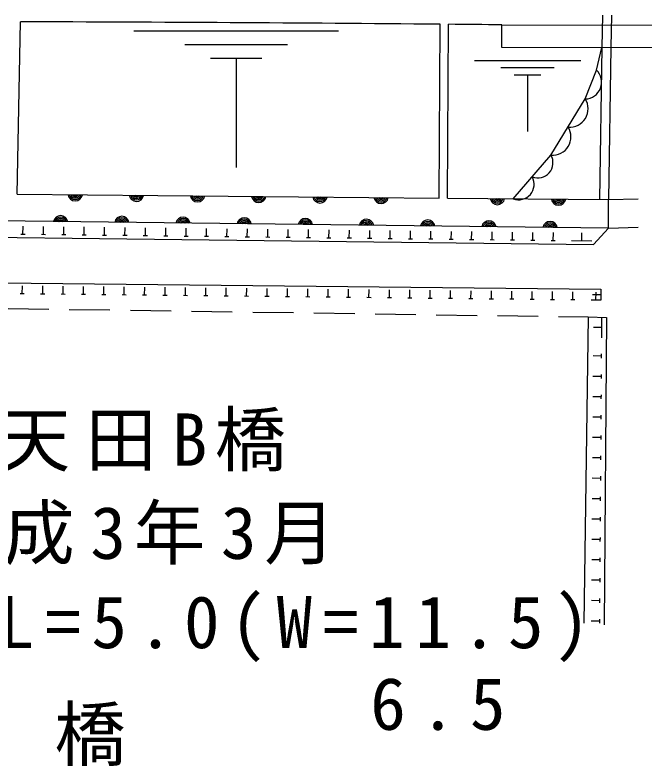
# Model space of a CAD drawing. Units: millimetres, scale not verified. Extents: x 40000 to 680000, y 20000 to 380000.
# Drawn here: x 259771 to 290657, y 252344 to 289174 of the extents above; entities that cross this region are included whole.
import ezdxf

# ---------------------------------------------------------------- set-up
doc = ezdxf.new("R2010")
doc.units = ezdxf.units.MM
doc.header["$LTSCALE"] = 1000
for name, color, linetype, lineweight in [('M-BGD', 7, 'Continuous', 25), ('M-STR-HTXT', 7, 'Continuous', 13), ('M-STR-STR1', 1, 'Continuous', 25)]:
    doc.layers.add(name, color=color, linetype=linetype, lineweight=lineweight)
doc.styles.add('ＭＳ ゴシック', font='')
doc.styles.get('ＭＳ ゴシック').set_extended_font_data('MS Gothic')

msp = doc.modelspace()

# ---------------------------------------------------------------- linework, layer by layer
at = {"layer": 'M-BGD'}
for p, q in [((259881, 280384), (260042, 288841)), ((265589, 288391), (275635, 288392)), ((280561, 280198), (280609, 288722)), ((280969, 280194), (281017, 288718)), ((268101, 287722), (273123, 287722)), ((288543, 287583), (288429, 280127)), ((288987, 287577), (288874, 280123)), ((269356, 287052), (271868, 287053)), ((270612, 287052), (270613, 281695)), ((282295, 286940), (287505, 286941)), ((283597, 286593), (286202, 286593)), ((284248, 286246), (285551, 286246)), ((284900, 286246), (284900, 283467)), ((259881, 280384), (280561, 280198)), ((280969, 280194), (288874, 280123)), ((288874, 280123), (290326, 280154)), ((288861, 278719), (256152, 279107)), ((260161, 278413), (260166, 278813)), ((261161, 278401), (261166, 278801)), ((262161, 278390), (262166, 278789)), ((263161, 278378), (263166, 278778)), ((264161, 278366), (264165, 278766)), ((265161, 278354), (265165, 278754)), ((266161, 278342), (266165, 278742)), ((267161, 278330), (267165, 278730)), ((268160, 278318), (268165, 278718)), ((269160, 278306), (269165, 278706)), ((270160, 278294), (270165, 278694)), ((271160, 278282), (271165, 278682)), ((272160, 278271), (272165, 278671)), ((273160, 278259), (273165, 278659)), ((274160, 278247), (274165, 278647)), ((275160, 278235), (275165, 278635)), ((276160, 278223), (276165, 278623)), ((277160, 278211), (277165, 278611)), ((278160, 278199), (278165, 278599)), ((279160, 278187), (279164, 278587)), ((280160, 278175), (280164, 278575)), ((281160, 278164), (281164, 278564)), ((282159, 278152), (282164, 278552)), ((283159, 278140), (283164, 278540)), ((284159, 278128), (284164, 278528)), ((285159, 278116), (285164, 278516)), ((286159, 278104), (286164, 278504)), ((287559, 278087), (287564, 278487)), ((288861, 278719), (290319, 278771)), ((260261, 278412), (260061, 278414)), ((261261, 278400), (261061, 278403)), ((262261, 278388), (262061, 278391)), ((263261, 278376), (263061, 278379)), ((264261, 278365), (264061, 278367)), ((265261, 278353), (265061, 278355)), ((266261, 278341), (266061, 278343)), ((267261, 278329), (267061, 278331)), ((268260, 278317), (268060, 278319)), ((269260, 278305), (269060, 278307)), ((270260, 278293), (270060, 278296)), ((271260, 278281), (271060, 278284)), ((272260, 278269), (272060, 278272)), ((273260, 278258), (273060, 278260)), ((274260, 278246), (274060, 278248)), ((275260, 278234), (275060, 278236)), ((276260, 278222), (276060, 278224)), ((277260, 278210), (277060, 278212)), ((278260, 278198), (278060, 278200)), ((279260, 278186), (279060, 278189)), ((280260, 278174), (280060, 278177)), ((281260, 278162), (281060, 278165)), ((282259, 278150), (282059, 278153)), ((283259, 278139), (283059, 278141)), ((284259, 278127), (284059, 278129)), ((285259, 278115), (285059, 278117)), ((286259, 278103), (286059, 278105)), ((288059, 278082), (287059, 278093)), ((260126, 275498), (260130, 275898)), ((261126, 275487), (261130, 275887)), ((262126, 275476), (262130, 275876)), ((263125, 275465), (263130, 275865)), ((260226, 275497), (260026, 275499)), ((264125, 275454), (264130, 275854)), ((265125, 275443), (265130, 275843)), ((266125, 275432), (266130, 275832)), ((267125, 275421), (267130, 275821)), ((268125, 275410), (268130, 275810)), ((269125, 275399), (269130, 275799)), ((270125, 275388), (270129, 275788)), ((271125, 275377), (271129, 275777)), ((272125, 275366), (272129, 275766)), ((273125, 275355), (273129, 275755)), ((274125, 275344), (274129, 275744)), ((275125, 275333), (275129, 275733)), ((276125, 275322), (276129, 275722)), ((277125, 275311), (277129, 275710)), ((278125, 275299), (278129, 275699)), ((279124, 275288), (279129, 275688)), ((280124, 275277), (280129, 275677)), ((281124, 275266), (281129, 275666)), ((282124, 275255), (282129, 275655)), ((283124, 275244), (283129, 275644)), ((284124, 275233), (284129, 275633)), ((285124, 275222), (285129, 275622)), ((286124, 275211), (286128, 275611)), ((287124, 275200), (287128, 275600)), ((288254, 275188), (288259, 275588)), ((288485, 275724), (288485, 275185)), ((261226, 275486), (261026, 275488)), ((262226, 275475), (262026, 275477)), ((263225, 275464), (263025, 275466)), ((264225, 275453), (264025, 275455)), ((265225, 275442), (265025, 275444)), ((266225, 275431), (266025, 275433)), ((267225, 275420), (267025, 275422)), ((268225, 275409), (268025, 275411)), ((269225, 275398), (269025, 275400)), ((270225, 275387), (270025, 275389)), ((271225, 275376), (271025, 275378)), ((272225, 275365), (272025, 275367)), ((273225, 275354), (273025, 275356)), ((274225, 275343), (274025, 275345)), ((275225, 275331), (275025, 275334)), ((276225, 275320), (276025, 275323)), ((277225, 275309), (277025, 275312)), ((278225, 275298), (278025, 275301)), ((279224, 275287), (279024, 275290)), ((280224, 275276), (280024, 275278)), ((281224, 275265), (281024, 275267)), ((282224, 275254), (282024, 275256)), ((283224, 275243), (283024, 275245)), ((284224, 275232), (284024, 275234)), ((285224, 275221), (285024, 275223)), ((286224, 275210), (286024, 275212)), ((287224, 275199), (287024, 275201)), ((288485, 275185), (288024, 275190)), ((288485, 275455), (288085, 275455)), ((259427, 274782), (261426, 274753)), ((262426, 274738), (264426, 274709)), ((265426, 274695), (267426, 274665)), ((268426, 274651), (270425, 274621)), ((271425, 274607), (273425, 274577)), ((274425, 274563), (276425, 274533)), ((277425, 274519), (279424, 274489)), ((280424, 274475), (282424, 274445)), ((283424, 274431), (285424, 274401)), ((286424, 274387), (287879, 274365)), ((287879, 274365), (287655, 259348)), ((288529, 274350), (288522, 273350)), ((288525, 273850), (288125, 273853)), ((288516, 272550), (288515, 272350)), ((288515, 272450), (288115, 272453)), ((288508, 271450), (288108, 271453)), ((288509, 271550), (288508, 271350)), ((288501, 270450), (288101, 270453)), ((288502, 270550), (288500, 270351)), ((288494, 269451), (288094, 269453)), ((288495, 269551), (288493, 269351)), ((288488, 268551), (288486, 268351)), ((288487, 268451), (288087, 268453)), ((288480, 267451), (288080, 267453)), ((288481, 267551), (288479, 267351)), ((288473, 266451), (288073, 266453)), ((288473, 266551), (288472, 266351)), ((288466, 265551), (288465, 265351)), ((288466, 265451), (288066, 265453)), ((288458, 264451), (288058, 264453)), ((288459, 264551), (288458, 264351)), ((288451, 263451), (288051, 263454)), ((288452, 263551), (288451, 263351)), ((288444, 262451), (288044, 262454)), ((288445, 262551), (288444, 262351)), ((288438, 261551), (288436, 261351)), ((288437, 261451), (288037, 261454)), ((288430, 260451), (288030, 260454)), ((288431, 260551), (288429, 260351)), ((288423, 259451), (288023, 259454)), ((288424, 259551), (288422, 259351))]:
    msp.add_line(p, q, dxfattribs=at)
msp.add_lwpolyline([(283640, 288693), (298934, 288670), (298933, 287562), (283638, 287585)], close=True, dxfattribs=at)
for points in [[(284198, 280165), (286049, 282301), (287729, 285056), (288286, 286474), (288543, 287577)], [(203232, 279419), (203787, 278909), (234295, 278567), (288126, 277927), (288861, 278719), (288874, 280123)], [(112166, 275797), (128905, 276398), (147220, 276778), (165711, 277157), (184814, 277273), (202750, 277346), (204004, 276850), (241925, 276217), (288485, 275724)], [(287879, 274365), (288777, 274345), (288664, 259270)]]:
    msp.add_lwpolyline(points, dxfattribs=at)
for centre, radius, start, end in [((252146, -2858589), 3147439, 89.48184, 89.85626), ((252146, -2858589), 3147439, 89.42667, 89.47442), ((287700, 285886), 831, 272.0265, 45.1073), ((286967, 284576), 901, 265.0479, 32.2101), ((286127, 283198), 901, 265.0479, 32.2101), ((285398, 281930), 749, 248.5104, 29.6512), ((284472, 280862), 749, 248.5104, 29.6512), ((262722, 280412), 354, 188.2821, 350.6872), ((262722, 280412), 283, 190.5061, 348.4632), ((262722, 280412), 212, 194.2524, 344.7169), ((262722, 280412), 142, 201.9642, 337.0052), ((262722, 280412), 100, 212.2818, 326.6875), ((262722, 280412), 100, 212.2818, 326.6875), ((265722, 280385), 354, 188.2821, 350.6872), ((265722, 280385), 283, 190.5061, 348.4632), ((265722, 280385), 212, 194.2524, 344.7169), ((265722, 280385), 142, 201.9642, 337.0052), ((265722, 280385), 100, 212.2818, 326.6875), ((265722, 280385), 100, 212.2818, 326.6875), ((268721, 280358), 354, 188.2821, 350.6872), ((268721, 280358), 283, 190.5061, 348.4632), ((268721, 280358), 212, 194.2524, 344.7169), ((268721, 280358), 142, 201.9642, 337.0052), ((268721, 280358), 100, 212.2818, 326.6875), ((268721, 280358), 100, 212.2818, 326.6875), ((271721, 280331), 354, 188.2821, 350.6872), ((271721, 280331), 283, 190.5061, 348.4632), ((271721, 280331), 212, 194.2524, 344.7169), ((271721, 280331), 142, 201.9642, 337.0052), ((271721, 280331), 100, 212.2818, 326.6875), ((271721, 280331), 100, 212.2818, 326.6875), ((274721, 280304), 354, 188.2821, 350.6872), ((274721, 280304), 283, 190.5061, 348.4632), ((274721, 280304), 212, 194.2524, 344.7169), ((274721, 280304), 142, 201.9642, 337.0052), ((274721, 280304), 100, 212.2818, 326.6875), ((274721, 280304), 100, 212.2818, 326.6875), ((277721, 280277), 354, 188.2821, 350.6872), ((277721, 280277), 283, 190.5061, 348.4632), ((277721, 280277), 212, 194.2524, 344.7169), ((277721, 280277), 142, 201.9642, 337.0052), ((277721, 280277), 100, 212.2818, 326.6875), ((277721, 280277), 100, 212.2818, 326.6875), ((283422, 280226), 354, 188.2821, 350.6872), ((283422, 280226), 283, 190.5061, 348.4632), ((283422, 280226), 212, 194.2524, 344.7169), ((283422, 280226), 142, 201.9642, 337.0052), ((283422, 280226), 100, 212.2818, 326.6875), ((283422, 280226), 100, 212.2818, 326.6875), ((286422, 280199), 354, 188.2821, 350.6872), ((286422, 280199), 283, 190.5061, 348.4632), ((286422, 280199), 212, 194.2524, 344.7169), ((286422, 280199), 142, 201.9642, 337.0052), ((286422, 280199), 100, 212.2818, 326.6875), ((286422, 280199), 100, 212.2818, 326.6875), ((262007, 278983), 354, 8.1182, 170.5233), ((262007, 278983), 283, 10.3422, 168.2993), ((262007, 278983), 212, 14.0885, 164.553), ((265006, 278948), 354, 8.1182, 170.5233), ((265006, 278948), 283, 10.3422, 168.2993), ((268006, 278912), 354, 8.1182, 170.5233), ((268006, 278912), 283, 10.3422, 168.2993), ((271006, 278877), 354, 8.1182, 170.5233), ((274006, 278841), 354, 8.1182, 170.5233), ((262007, 278983), 142, 21.8003, 156.8413), ((262007, 278983), 100, 32.1179, 146.5236), ((262007, 278983), 100, 32.1179, 146.5236), ((265006, 278948), 212, 14.0885, 164.553), ((265006, 278948), 142, 21.8003, 156.8413), ((265006, 278948), 100, 32.1179, 146.5236), ((265006, 278948), 100, 32.1179, 146.5236), ((268006, 278912), 212, 14.0885, 164.553), ((268006, 278912), 142, 21.8003, 156.8413), ((268006, 278912), 100, 32.1179, 146.5236), ((268006, 278912), 100, 32.1179, 146.5236), ((271006, 278877), 283, 10.3422, 168.2993), ((271006, 278877), 212, 14.0885, 164.553), ((271006, 278877), 142, 21.8003, 156.8413), ((271006, 278877), 100, 32.1179, 146.5236), ((271006, 278877), 100, 32.1179, 146.5236), ((274006, 278841), 283, 10.3422, 168.2993), ((274006, 278841), 212, 14.0885, 164.553), ((274006, 278841), 142, 21.8003, 156.8413), ((274006, 278841), 100, 32.1179, 146.5236), ((274006, 278841), 100, 32.1179, 146.5236), ((277006, 278805), 354, 8.1182, 170.5233), ((277006, 278805), 283, 10.3422, 168.2993), ((277006, 278805), 212, 14.0885, 164.553), ((277006, 278805), 142, 21.8003, 156.8413), ((277006, 278805), 100, 32.1179, 146.5236), ((277006, 278805), 100, 32.1179, 146.5236), ((280005, 278770), 354, 8.1182, 170.5233), ((280005, 278770), 283, 10.3422, 168.2993), ((280005, 278770), 212, 14.0885, 164.553), ((280005, 278770), 142, 21.8003, 156.8413), ((280005, 278770), 100, 32.1179, 146.5236), ((280005, 278770), 100, 32.1179, 146.5236), ((283005, 278734), 354, 8.1182, 170.5233), ((283005, 278734), 283, 10.3422, 168.2993), ((283005, 278734), 212, 14.0885, 164.553), ((283005, 278734), 142, 21.8003, 156.8413), ((283005, 278734), 100, 32.1179, 146.5236), ((283005, 278734), 100, 32.1179, 146.5236), ((286005, 278699), 354, 8.1182, 170.5233), ((286005, 278699), 283, 10.3422, 168.2993), ((286005, 278699), 212, 14.0885, 164.553), ((286005, 278699), 142, 21.8003, 156.8413), ((286005, 278699), 100, 32.1179, 146.5236), ((286005, 278699), 100, 32.1179, 146.5236)]:
    msp.add_arc(centre, radius, start, end, dxfattribs=at)
at = {"layer": 'M-STR-STR1'}
for p, q in [((288573, 289174), (288543, 287577)), ((289018, 289171), (288987, 287577))]:
    msp.add_line(p, q, dxfattribs=at)

# ---------------------------------------------------------------- texts
at = {"layer": 'M-STR-HTXT', "char_height": 2566, "attachment_point": 7, "style": 'ＭＳ ゴシック'}
for s, insert in [('\\T1.21;橋\u3000\u3000名\u3000西天田B橋', (233572, 266781)), ('\\T1.22;架橋年月\u3000平成3年3月', (233572, 262197)), ('\\T1.3;橋長・幅員\u3000L=5.0(W=11.5)', (231676, 257438)), ('\\T1.4;6.5', (277187, 254074)), ('\\T1.24;橋\u3000\u3000種\u3000RC\\~橋', (233509, 252344))]:
    msp.add_mtext(s, dxfattribs=dict(at, insert=insert))

doc.saveas('drawing.dxf')
